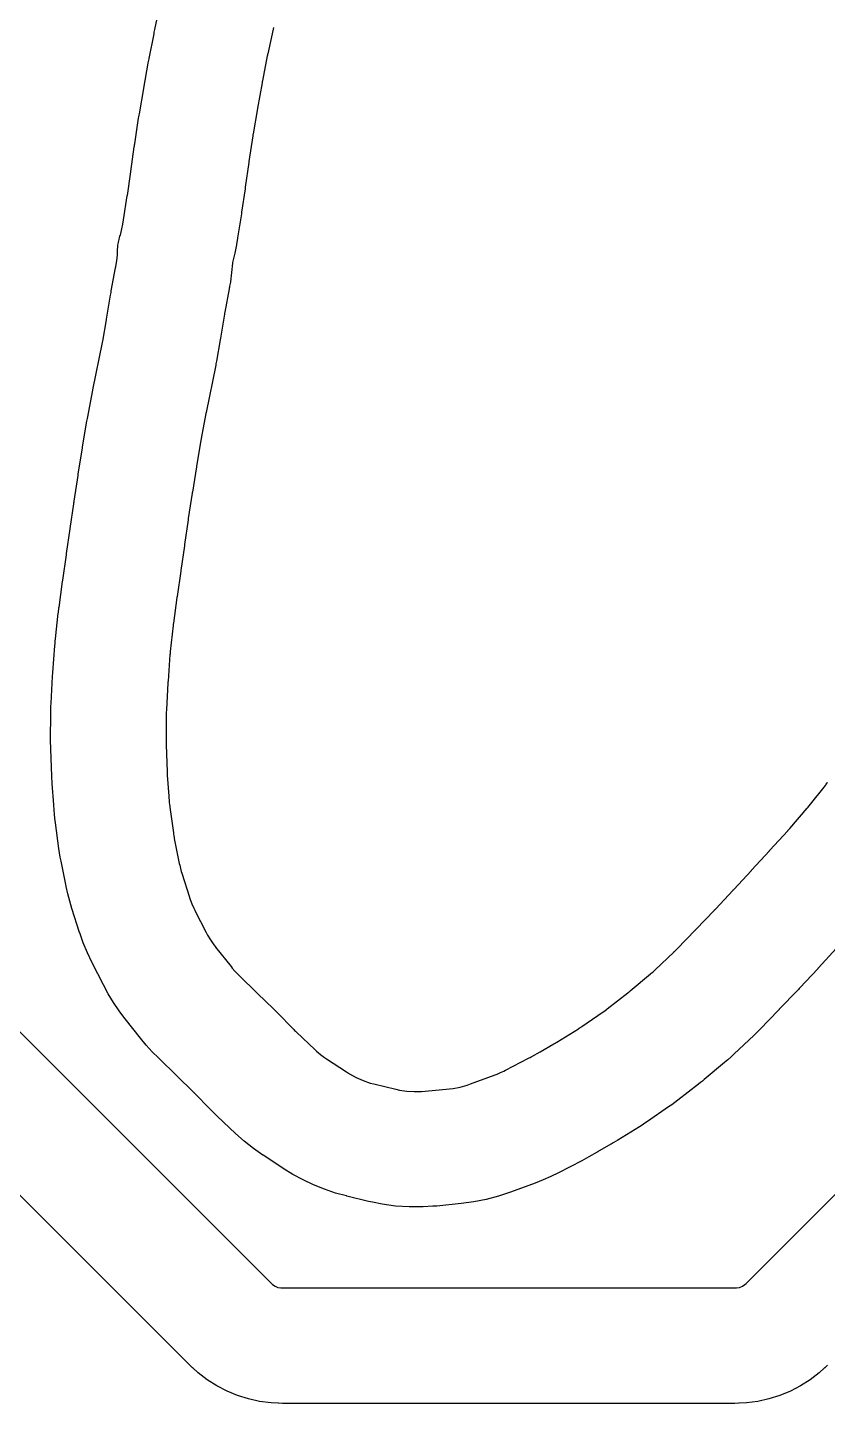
# Model space of a CAD drawing. Header units: inches. Extents: x 0.4 to 11.3, y -7.9 to -0.4.
# Drawn here: x 6.171 to 7.262, y -5.898 to -4.021 of the extents above; entities that cross this region are included whole.
import ezdxf

# ---------------------------------------------------------------- set-up
doc = ezdxf.new("R2010")
doc.units = ezdxf.units.IN
doc.header["$MEASUREMENT"] = 0
doc.layers.add('F.Cu', color=13, linetype='CONTINUOUS', true_color=0xc83434)

msp = doc.modelspace()

# ---------------------------------------------------------------- linework, layer by layer
at = {"layer": 'F.Cu', "linetype": 'CONTINUOUS'}
for p, q in [((6.3448, -4.0235), (6.3521, -3.9898)), ((6.3369, -4.0634), (6.3436, -4.0294)), ((6.3436, -4.0294), (6.344, -4.0275)), ((6.3436, -4.0294), (6.3436, -4.0294)), ((6.344, -4.0275), (6.3444, -4.0254)), ((6.3444, -4.0254), (6.3448, -4.0235)), ((6.3448, -4.0235), (6.3448, -4.0235)), ((6.506, -4.0233), (6.4987, -4.057)), ((6.5061, -4.0227), (6.506, -4.0232)), ((6.506, -4.0232), (6.506, -4.0232)), ((6.506, -4.0232), (6.506, -4.0233)), ((6.5064, -4.0218), (6.5061, -4.0227)), ((6.5066, -4.0208), (6.5064, -4.0218)), ((6.3298, -4.1039), (6.3358, -4.0694)), ((6.3358, -4.0693), (6.3361, -4.0673)), ((6.3358, -4.0694), (6.3358, -4.0693)), ((6.3358, -4.0693), (6.3358, -4.0693)), ((6.3361, -4.0673), (6.3365, -4.0654)), ((6.3365, -4.0654), (6.3369, -4.0635)), ((6.3369, -4.0635), (6.3369, -4.0634)), ((6.3369, -4.0634), (6.3369, -4.0634)), ((6.3369, -4.0634), (6.3369, -4.0634)), ((6.3369, -4.0635), (6.3369, -4.0635)), ((6.4981, -4.0598), (6.4914, -4.0939)), ((6.4982, -4.0593), (6.4981, -4.0598)), ((6.4981, -4.0598), (6.4981, -4.0598)), ((6.4981, -4.0598), (6.4981, -4.0598)), ((6.4984, -4.0584), (6.4982, -4.0593)), ((6.4986, -4.0575), (6.4984, -4.0584)), ((6.4987, -4.0571), (6.4986, -4.0575)), ((6.4987, -4.057), (6.4987, -4.057)), ((6.4987, -4.057), (6.4987, -4.0571)), ((6.3237, -4.1385), (6.3297, -4.1041)), ((6.3297, -4.1041), (6.3298, -4.1039)), ((6.3297, -4.1041), (6.3297, -4.1041)), ((6.4909, -4.0964), (6.4849, -4.131)), ((6.491, -4.0961), (6.4909, -4.0964)), ((6.4909, -4.0964), (6.4909, -4.0964)), ((6.4911, -4.0952), (6.491, -4.0961)), ((6.4913, -4.0944), (6.4911, -4.0952)), ((6.4914, -4.094), (6.4913, -4.0944)), ((6.4914, -4.0939), (6.4914, -4.094)), ((6.4914, -4.094), (6.4914, -4.094)), ((6.3173, -4.1798), (6.3226, -4.1448)), ((6.3226, -4.1448), (6.323, -4.1427)), ((6.3226, -4.1448), (6.3226, -4.1448)), ((6.3226, -4.1448), (6.3226, -4.1448)), ((6.323, -4.1427), (6.3233, -4.1406)), ((6.3233, -4.1406), (6.3237, -4.1385)), ((6.3237, -4.1385), (6.3237, -4.1385)), ((6.3237, -4.1385), (6.3237, -4.1385)), ((6.4848, -4.1314), (6.4788, -4.1658)), ((6.4849, -4.1311), (6.4848, -4.1314)), ((6.4848, -4.1314), (6.4848, -4.1314)), ((6.4848, -4.1314), (6.4848, -4.1314)), ((6.4849, -4.131), (6.4849, -4.131)), ((6.4849, -4.131), (6.4849, -4.1311)), ((6.4787, -4.1663), (6.4785, -4.1672)), ((6.4788, -4.1658), (6.4787, -4.1663)), ((6.4788, -4.1658), (6.4788, -4.1658)), ((6.3121, -4.2173), (6.3167, -4.1836)), ((6.3167, -4.1836), (6.3169, -4.1823)), ((6.3167, -4.1836), (6.3167, -4.1836)), ((6.3169, -4.1823), (6.3171, -4.1811)), ((6.3171, -4.1811), (6.3173, -4.1798)), ((6.3173, -4.1798), (6.3173, -4.1798)), ((6.4783, -4.1685), (6.473, -4.2036)), ((6.4784, -4.1681), (6.4783, -4.1685)), ((6.4783, -4.1685), (6.4783, -4.1685)), ((6.4785, -4.1672), (6.4784, -4.1681)), ((6.4729, -4.2038), (6.4728, -4.2044)), ((6.473, -4.2036), (6.4729, -4.2038)), ((6.473, -4.2036), (6.473, -4.2036)), ((6.3073, -4.25), (6.312, -4.218)), ((6.312, -4.2176), (6.3121, -4.2174)), ((6.312, -4.2179), (6.312, -4.2176)), ((6.312, -4.218), (6.312, -4.2179)), ((6.312, -4.218), (6.312, -4.218)), ((6.3121, -4.2174), (6.3121, -4.2173)), ((6.3121, -4.2173), (6.3121, -4.2173)), ((6.4727, -4.2052), (6.4681, -4.2389)), ((6.4728, -4.2049), (6.4727, -4.2052)), ((6.4727, -4.2052), (6.4727, -4.2052)), ((6.4728, -4.2044), (6.4728, -4.2049)), ((6.4678, -4.2409), (6.4631, -4.2729)), ((6.4679, -4.2402), (6.4678, -4.2409)), ((6.4678, -4.2409), (6.4678, -4.2409)), ((6.468, -4.2396), (6.4679, -4.2402)), ((6.4681, -4.2389), (6.468, -4.2396)), ((6.4681, -4.2389), (6.4681, -4.2389)), ((6.302, -4.2834), (6.3072, -4.2507)), ((6.3072, -4.2501), (6.3073, -4.25)), ((6.3072, -4.2504), (6.3072, -4.2501)), ((6.3072, -4.2506), (6.3072, -4.2504)), ((6.3072, -4.2507), (6.3072, -4.2506)), ((6.3072, -4.2507), (6.3072, -4.2507)), ((6.3073, -4.25), (6.3073, -4.25)), ((6.4627, -4.275), (6.4576, -4.3078)), ((6.4629, -4.2743), (6.4627, -4.275)), ((6.4627, -4.275), (6.4627, -4.275)), ((6.463, -4.2736), (6.4629, -4.2743)), ((6.4631, -4.2729), (6.463, -4.2736)), ((6.4631, -4.2729), (6.4631, -4.2729)), ((6.2995, -4.2978), (6.3004, -4.2935)), ((6.3004, -4.2935), (6.3008, -4.2914)), ((6.3008, -4.2913), (6.302, -4.2837)), ((6.3008, -4.2914), (6.3008, -4.2913)), ((6.3008, -4.2914), (6.3008, -4.2914)), ((6.302, -4.2835), (6.302, -4.2834)), ((6.302, -4.2836), (6.302, -4.2835)), ((6.302, -4.2835), (6.302, -4.2835)), ((6.302, -4.2837), (6.302, -4.2836)), ((6.302, -4.2837), (6.302, -4.2837)), ((6.302, -4.2837), (6.302, -4.2837)), ((6.302, -4.2837), (6.302, -4.2837)), ((6.2944, -4.3179), (6.2948, -4.3162)), ((6.2948, -4.3162), (6.295, -4.3144)), ((6.295, -4.3144), (6.2951, -4.314)), ((6.2951, -4.3136), (6.296, -4.3103)), ((6.2951, -4.314), (6.2951, -4.3136)), ((6.296, -4.3103), (6.2966, -4.3074)), ((6.2966, -4.3074), (6.2972, -4.3057)), ((6.2972, -4.3057), (6.2977, -4.304)), ((6.2977, -4.304), (6.2984, -4.3019)), ((6.2984, -4.3019), (6.2995, -4.2978)), ((6.4563, -4.3163), (6.4562, -4.3166)), ((6.4575, -4.3087), (6.4563, -4.3163)), ((6.4576, -4.3081), (6.4575, -4.3084)), ((6.4575, -4.3084), (6.4575, -4.3087)), ((6.4575, -4.3087), (6.4575, -4.3087)), ((6.4576, -4.3078), (6.4576, -4.3078)), ((6.4576, -4.3078), (6.4576, -4.3081)), ((6.2928, -4.3394), (6.2933, -4.3351)), ((6.2933, -4.3351), (6.2936, -4.3308)), ((6.2936, -4.3286), (6.2937, -4.3268)), ((6.2936, -4.3308), (6.2936, -4.3286)), ((6.2937, -4.3251), (6.2938, -4.3245)), ((6.2937, -4.3268), (6.2937, -4.3251)), ((6.2938, -4.3238), (6.2942, -4.3207)), ((6.2938, -4.3245), (6.2938, -4.3238)), ((6.2942, -4.3207), (6.2944, -4.3179)), ((6.4539, -4.3289), (6.4508, -4.3415)), ((6.4556, -4.3198), (6.4539, -4.3289)), ((6.4557, -4.3192), (6.4556, -4.3198)), ((6.4559, -4.3181), (6.4557, -4.3192)), ((6.4557, -4.3192), (6.4557, -4.3192)), ((6.4562, -4.3166), (6.4559, -4.3181)), ((6.2854, -4.3803), (6.2912, -4.3487)), ((6.2912, -4.3487), (6.2913, -4.3485)), ((6.2912, -4.3487), (6.2912, -4.3487)), ((6.2913, -4.3485), (6.2914, -4.3481)), ((6.2914, -4.3477), (6.2915, -4.3475)), ((6.2914, -4.3481), (6.2914, -4.3477)), ((6.2915, -4.3475), (6.2925, -4.3416)), ((6.2915, -4.3475), (6.2915, -4.3475)), ((6.2925, -4.3415), (6.2928, -4.3394)), ((6.2925, -4.3416), (6.2925, -4.3415)), ((6.2925, -4.3416), (6.2925, -4.3416)), ((6.4507, -4.3423), (6.4495, -4.3553)), ((6.4508, -4.3415), (6.4507, -4.3419)), ((6.4507, -4.3419), (6.4507, -4.3423)), ((6.4477, -4.3682), (6.4467, -4.3739)), ((6.4495, -4.3553), (6.4477, -4.3677)), ((6.4477, -4.3677), (6.4477, -4.3681)), ((6.4477, -4.3681), (6.4477, -4.3682)), ((6.4477, -4.3682), (6.4477, -4.3682)), ((6.4477, -4.3682), (6.4477, -4.3682)), ((6.2789, -4.419), (6.2843, -4.3861)), ((6.2843, -4.3861), (6.2847, -4.3842)), ((6.2843, -4.3861), (6.2843, -4.3861)), ((6.2847, -4.3842), (6.285, -4.3823)), ((6.285, -4.3823), (6.2853, -4.3804)), ((6.2853, -4.3804), (6.2853, -4.3804)), ((6.2853, -4.3804), (6.2854, -4.3804)), ((6.2854, -4.3804), (6.2854, -4.3803)), ((6.2854, -4.3803), (6.2854, -4.3803)), ((6.4461, -4.3775), (6.4402, -4.4092)), ((6.4463, -4.3763), (6.4461, -4.3775)), ((6.4461, -4.3775), (6.4461, -4.3775)), ((6.4465, -4.3751), (6.4463, -4.3763)), ((6.4467, -4.3739), (6.4465, -4.3751)), ((6.4467, -4.3739), (6.4467, -4.3739)), ((6.4401, -4.4097), (6.4399, -4.4105)), ((6.4402, -4.4093), (6.4401, -4.4097)), ((6.4402, -4.4092), (6.4402, -4.4093)), ((6.4402, -4.4093), (6.4402, -4.4093)), ((6.2737, -4.4486), (6.2787, -4.4198)), ((6.2787, -4.4198), (6.2788, -4.4196)), ((6.2787, -4.4198), (6.2787, -4.4198)), ((6.2788, -4.4194), (6.2789, -4.4191)), ((6.2788, -4.4196), (6.2788, -4.4194)), ((6.2789, -4.4191), (6.2789, -4.419)), ((6.2789, -4.419), (6.2789, -4.419)), ((6.4397, -4.4119), (6.4342, -4.4448)), ((6.4398, -4.4114), (6.4397, -4.4118)), ((6.4397, -4.4118), (6.4397, -4.4118)), ((6.4397, -4.4118), (6.4397, -4.4119)), ((6.4399, -4.4105), (6.4398, -4.4114)), ((6.4338, -4.4471), (6.4287, -4.476)), ((6.434, -4.4464), (6.4338, -4.4471)), ((6.4338, -4.4471), (6.4338, -4.4471)), ((6.4341, -4.4456), (6.434, -4.4464)), ((6.4342, -4.4448), (6.4341, -4.4456)), ((6.4342, -4.4448), (6.4342, -4.4448)), ((6.2604, -4.515), (6.2733, -4.4504)), ((6.2733, -4.4504), (6.2734, -4.4501)), ((6.2733, -4.4504), (6.2733, -4.4504)), ((6.2733, -4.4504), (6.2733, -4.4504)), ((6.2734, -4.4501), (6.2735, -4.4495)), ((6.2735, -4.4495), (6.2736, -4.4489)), ((6.2736, -4.4489), (6.2737, -4.4486)), ((6.2737, -4.4486), (6.2737, -4.4486)), ((6.2737, -4.4486), (6.2737, -4.4486)), ((6.4277, -4.4814), (6.4148, -4.546)), ((6.4281, -4.4796), (6.4277, -4.4814)), ((6.4277, -4.4814), (6.4277, -4.4814)), ((6.4284, -4.4778), (6.4281, -4.4796)), ((6.4287, -4.476), (6.4284, -4.4778)), ((6.4287, -4.476), (6.4287, -4.476)), ((6.2533, -4.5522), (6.2598, -4.5181)), ((6.2598, -4.5181), (6.2599, -4.5171)), ((6.2598, -4.5181), (6.2598, -4.5181)), ((6.2599, -4.5171), (6.2602, -4.516)), ((6.2602, -4.516), (6.2604, -4.515)), ((6.2604, -4.515), (6.2604, -4.515)), ((6.2463, -4.5929), (6.2522, -4.5581)), ((6.2522, -4.5581), (6.2525, -4.5562)), ((6.2522, -4.5581), (6.2522, -4.5581)), ((6.2525, -4.5562), (6.2529, -4.5542)), ((6.2529, -4.5542), (6.2533, -4.5522)), ((6.2533, -4.5522), (6.2533, -4.5522)), ((6.4145, -4.5475), (6.408, -4.5817)), ((6.4146, -4.5467), (6.4145, -4.5472)), ((6.4145, -4.5472), (6.4145, -4.5474)), ((6.4145, -4.5474), (6.4145, -4.5475)), ((6.4145, -4.5475), (6.4145, -4.5475)), ((6.4147, -4.5463), (6.4146, -4.5467)), ((6.4148, -4.546), (6.4147, -4.5461)), ((6.4147, -4.5461), (6.4147, -4.5463)), ((6.4148, -4.546), (6.4148, -4.546)), ((6.2404, -4.6297), (6.246, -4.5949)), ((6.246, -4.5949), (6.2461, -4.5943)), ((6.246, -4.5949), (6.246, -4.5949)), ((6.2461, -4.5943), (6.2462, -4.5936)), ((6.2462, -4.5936), (6.2463, -4.5929)), ((6.2463, -4.5929), (6.2463, -4.5929)), ((6.4075, -4.5843), (6.4016, -4.6191)), ((6.4076, -4.5839), (6.4075, -4.5843)), ((6.4075, -4.5843), (6.4075, -4.5843)), ((6.4077, -4.583), (6.4076, -4.5839)), ((6.4079, -4.5822), (6.4077, -4.583)), ((6.408, -4.5818), (6.4079, -4.5822)), ((6.408, -4.5817), (6.408, -4.5817)), ((6.408, -4.5817), (6.408, -4.5818)), ((6.2347, -4.6669), (6.24, -4.6322)), ((6.24, -4.6322), (6.2401, -4.6314)), ((6.24, -4.6322), (6.24, -4.6322)), ((6.2401, -4.6314), (6.2403, -4.6305)), ((6.2403, -4.6305), (6.2404, -4.6297)), ((6.2404, -4.6297), (6.2404, -4.6297)), ((6.4015, -4.62), (6.3959, -4.6548)), ((6.4016, -4.6195), (6.4015, -4.6198)), ((6.4015, -4.6198), (6.4015, -4.62)), ((6.4015, -4.62), (6.4015, -4.62)), ((6.4015, -4.62), (6.4015, -4.62)), ((6.4016, -4.6191), (6.4016, -4.6191)), ((6.4016, -4.6191), (6.4016, -4.6191)), ((6.4016, -4.6191), (6.4016, -4.6192)), ((6.4016, -4.6192), (6.4016, -4.6195)), ((6.2294, -4.7044), (6.2341, -4.6708)), ((6.2341, -4.6707), (6.2343, -4.6695)), ((6.2341, -4.6708), (6.2341, -4.6707)), ((6.2341, -4.6707), (6.2341, -4.6707)), ((6.2341, -4.6707), (6.2341, -4.6707)), ((6.2341, -4.6708), (6.2341, -4.6708)), ((6.2343, -4.6695), (6.2345, -4.6681)), ((6.2345, -4.6681), (6.2347, -4.6669)), ((6.2347, -4.6669), (6.2347, -4.6669)), ((6.3957, -4.656), (6.3904, -4.6907)), ((6.3958, -4.6554), (6.3957, -4.6557)), ((6.3957, -4.6557), (6.3957, -4.6559)), ((6.3957, -4.6559), (6.3957, -4.6559)), ((6.3957, -4.6559), (6.3957, -4.656)), ((6.3959, -4.6548), (6.3958, -4.655)), ((6.3958, -4.655), (6.3958, -4.6554)), ((6.3959, -4.6548), (6.3959, -4.6548)), ((6.3902, -4.6916), (6.3901, -4.6922)), ((6.3903, -4.691), (6.3902, -4.6916)), ((6.3904, -4.6908), (6.3903, -4.691)), ((6.3904, -4.6907), (6.3904, -4.6907)), ((6.3904, -4.6907), (6.3904, -4.6908)), ((6.2244, -4.7385), (6.2293, -4.7049)), ((6.2293, -4.7048), (6.2294, -4.7047)), ((6.2293, -4.7049), (6.2293, -4.7048)), ((6.2293, -4.7049), (6.2293, -4.7049)), ((6.2294, -4.7045), (6.2294, -4.7044)), ((6.2294, -4.7044), (6.2294, -4.7044)), ((6.2294, -4.7047), (6.2294, -4.7045)), ((6.3901, -4.6925), (6.3854, -4.7262)), ((6.3901, -4.6922), (6.3901, -4.6924)), ((6.3901, -4.6924), (6.3901, -4.6925)), ((6.3901, -4.6925), (6.3901, -4.6925)), ((6.3851, -4.7279), (6.3802, -4.7615)), ((6.3852, -4.7274), (6.3851, -4.7279)), ((6.3851, -4.7279), (6.3851, -4.7279)), ((6.3853, -4.7268), (6.3852, -4.7274)), ((6.3854, -4.7262), (6.3853, -4.7268)), ((6.3854, -4.7262), (6.3854, -4.7262)), ((6.3854, -4.7262), (6.3854, -4.7262)), ((6.2192, -4.7746), (6.2242, -4.7401)), ((6.2242, -4.7396), (6.2243, -4.7391)), ((6.2242, -4.7401), (6.2242, -4.7396)), ((6.2242, -4.7401), (6.2242, -4.7401)), ((6.2243, -4.7391), (6.2244, -4.7385)), ((6.2244, -4.7385), (6.2244, -4.7385)), ((6.38, -4.7625), (6.375, -4.7971)), ((6.3801, -4.7623), (6.38, -4.7624)), ((6.38, -4.7624), (6.38, -4.7624)), ((6.38, -4.7624), (6.38, -4.7625)), ((6.3802, -4.7616), (6.3801, -4.7618)), ((6.3801, -4.7618), (6.3801, -4.762)), ((6.3801, -4.762), (6.3801, -4.7623)), ((6.3802, -4.7615), (6.3802, -4.7616)), ((6.3802, -4.7616), (6.3802, -4.7616)), ((6.2141, -4.812), (6.2189, -4.7768)), ((6.2189, -4.7768), (6.219, -4.7761)), ((6.2189, -4.7768), (6.2189, -4.7768)), ((6.2189, -4.7768), (6.2189, -4.7768)), ((6.219, -4.7761), (6.2191, -4.7753)), ((6.2191, -4.7753), (6.2192, -4.7746)), ((6.2192, -4.7746), (6.2192, -4.7746)), ((5.5723, -4.8026), (6.5037, -5.734)), ((6.3749, -4.7982), (6.3701, -4.8334)), ((6.375, -4.7977), (6.3749, -4.798)), ((6.3749, -4.798), (6.3749, -4.7982)), ((6.3749, -4.7982), (6.3749, -4.7982)), ((6.375, -4.7971), (6.375, -4.7972)), ((6.375, -4.7972), (6.375, -4.7972)), ((6.375, -4.7972), (6.375, -4.7974)), ((6.375, -4.7974), (6.375, -4.7977)), ((6.2093, -4.8549), (6.2131, -4.8196)), ((6.2131, -4.8196), (6.2132, -4.819)), ((6.2131, -4.8196), (6.2131, -4.8196)), ((6.2132, -4.819), (6.2134, -4.8171)), ((6.2132, -4.819), (6.2132, -4.819)), ((6.2132, -4.819), (6.2132, -4.819)), ((6.2132, -4.819), (6.2132, -4.819)), ((6.2134, -4.8171), (6.2137, -4.8146)), ((6.2137, -4.8146), (6.214, -4.8121)), ((6.214, -4.8121), (6.2141, -4.812)), ((6.3697, -4.8367), (6.3658, -4.872)), ((6.3699, -4.835), (6.3697, -4.8361)), ((6.3697, -4.8361), (6.3697, -4.8367)), ((6.3697, -4.8367), (6.3697, -4.8367)), ((6.3697, -4.8367), (6.3697, -4.8367)), ((6.37, -4.8339), (6.3699, -4.835)), ((6.3701, -4.8334), (6.37, -4.8339)), ((6.3701, -4.8334), (6.3701, -4.8334)), ((6.3701, -4.8334), (6.3701, -4.8334)), ((6.2086, -4.8613), (6.2089, -4.8581)), ((6.2089, -4.8581), (6.2093, -4.8549)), ((6.2093, -4.8549), (6.2093, -4.8549)), ((6.2057, -4.9006), (6.2084, -4.8645)), ((6.2084, -4.8645), (6.2086, -4.8613)), ((6.2084, -4.8645), (6.2084, -4.8645)), ((6.3654, -4.8763), (6.3627, -4.9123)), ((6.3655, -4.8756), (6.3654, -4.8763)), ((6.3654, -4.8763), (6.3654, -4.8763)), ((6.3656, -4.8742), (6.3655, -4.8756)), ((6.3657, -4.8728), (6.3656, -4.8742)), ((6.3658, -4.8721), (6.3657, -4.8728)), ((6.3658, -4.872), (6.3658, -4.8721)), ((6.3658, -4.8721), (6.3658, -4.8721)), ((6.3924, -5.8454), (5.461, -4.9139)), ((6.2033, -4.9427), (6.2053, -4.9061)), ((6.2053, -4.9061), (6.2054, -4.9043)), ((6.2053, -4.9061), (6.2053, -4.9061)), ((6.2054, -4.9043), (6.2055, -4.9024)), ((6.2055, -4.9024), (6.2057, -4.9006)), ((6.2057, -4.9006), (6.2057, -4.9006)), ((6.3626, -4.9148), (6.3605, -4.9514)), ((6.3627, -4.9128), (6.3626, -4.9136)), ((6.3626, -4.9136), (6.3626, -4.9144)), ((6.3626, -4.9144), (6.3626, -4.9148)), ((6.3626, -4.9148), (6.3626, -4.9148)), ((6.3626, -4.9148), (6.3626, -4.9148)), ((6.3627, -4.9123), (6.3627, -4.9124)), ((6.3627, -4.9124), (6.3627, -4.9124)), ((6.3627, -4.9124), (6.3627, -4.9128)), ((6.2029, -4.9516), (6.2031, -4.9471)), ((6.2029, -4.9561), (6.2029, -4.9516)), ((6.2031, -4.9471), (6.2033, -4.9427)), ((6.2033, -4.9427), (6.2033, -4.9427)), ((6.3604, -4.9543), (6.3603, -4.9562)), ((6.3605, -4.9524), (6.3604, -4.9543)), ((6.3605, -4.9514), (6.3605, -4.9514)), ((6.3605, -4.9514), (6.3605, -4.9524)), ((6.2026, -4.9932), (6.2029, -4.9561)), ((6.2029, -4.9561), (6.2029, -4.9561)), ((6.3603, -4.9572), (6.3601, -4.9943)), ((6.3603, -4.9562), (6.3603, -4.9572)), ((6.3603, -4.9572), (6.3603, -4.9572)), ((6.2026, -4.9972), (6.2026, -4.9932)), ((6.2026, -4.9932), (6.2026, -4.9932)), ((6.2027, -5.0012), (6.2026, -4.9972)), ((6.2028, -5.0051), (6.2027, -5.0012)), ((6.2041, -5.0421), (6.2028, -5.0051)), ((6.2028, -5.0051), (6.2028, -5.0051)), ((6.3601, -4.9943), (6.3601, -4.9943)), ((6.3601, -4.9943), (6.3601, -4.9951)), ((6.3601, -4.9951), (6.3601, -4.9968)), ((6.3601, -4.9968), (6.3601, -4.9985)), ((6.3601, -4.9985), (6.3602, -4.9994)), ((6.3602, -4.9994), (6.3602, -4.9994)), ((6.3602, -4.9994), (6.3615, -5.0363)), ((6.2043, -5.0455), (6.2041, -5.0421)), ((6.2041, -5.0421), (6.2041, -5.0421)), ((6.2045, -5.0488), (6.2043, -5.0455)), ((6.3615, -5.0363), (6.3615, -5.0363)), ((6.3615, -5.0363), (6.3615, -5.0371)), ((6.3615, -5.0371), (6.3616, -5.0385)), ((6.3616, -5.0385), (6.3617, -5.04)), ((6.3617, -5.04), (6.3617, -5.0407)), ((6.3617, -5.0407), (6.3617, -5.0407)), ((6.3617, -5.0407), (6.3617, -5.0407)), ((6.3617, -5.0407), (6.3638, -5.0696)), ((6.2047, -5.0521), (6.2045, -5.0488)), ((6.2047, -5.0522), (6.2047, -5.0521)), ((6.2068, -5.081), (6.2047, -5.0522)), ((7.2371, -5.0825), (7.2593, -5.0546)), ((7.2593, -5.0546), (7.2598, -5.0539)), ((7.2593, -5.0546), (7.2593, -5.0546)), ((7.2593, -5.0546), (7.2593, -5.0546)), ((7.2598, -5.0539), (7.2608, -5.0526)), ((7.2608, -5.0526), (7.2618, -5.0513)), ((7.2618, -5.0513), (7.2623, -5.0506)), ((6.2073, -5.0883), (6.2068, -5.081)), ((6.3638, -5.0696), (6.3638, -5.0696)), ((6.3638, -5.0696), (6.3638, -5.0696)), ((6.3638, -5.0696), (6.3644, -5.0769)), ((6.3644, -5.0769), (6.3644, -5.0769)), ((6.3644, -5.0769), (6.3645, -5.0782)), ((6.3645, -5.0782), (6.3647, -5.0806)), ((6.3647, -5.0806), (6.365, -5.0831)), ((6.365, -5.0831), (6.3652, -5.0843)), ((6.3652, -5.0843), (6.3652, -5.0843)), ((6.3652, -5.0843), (6.3652, -5.0843)), ((6.3652, -5.0843), (6.37, -5.1196)), ((7.2109, -5.1133), (7.2344, -5.0858)), ((7.2344, -5.0858), (7.2349, -5.0853)), ((7.2344, -5.0858), (7.2344, -5.0858)), ((7.2349, -5.0853), (7.2358, -5.0842)), ((7.2358, -5.0842), (7.2366, -5.0831)), ((7.2366, -5.0831), (7.2371, -5.0825)), ((7.2371, -5.0825), (7.2371, -5.0825)), ((6.2078, -5.0941), (6.2073, -5.0883)), ((6.2073, -5.0883), (6.2073, -5.0883)), ((6.2084, -5.0999), (6.2078, -5.0941)), ((6.2091, -5.1056), (6.2084, -5.0999)), ((6.2139, -5.1408), (6.2091, -5.1056)), ((6.2091, -5.1056), (6.2091, -5.1056)), ((6.37, -5.1196), (6.37, -5.1196)), ((6.37, -5.1196), (6.3701, -5.1208)), ((6.3701, -5.1208), (6.3705, -5.1233)), ((6.3705, -5.1233), (6.371, -5.1257)), ((7.1836, -5.1432), (7.2081, -5.1165)), ((7.2081, -5.1164), (7.2086, -5.1159)), ((7.2081, -5.1165), (7.2081, -5.1164)), ((7.2081, -5.1165), (7.2081, -5.1165)), ((7.2086, -5.1159), (7.2095, -5.1149)), ((7.2095, -5.1149), (7.2104, -5.1139)), ((7.2104, -5.1139), (7.2108, -5.1134)), ((7.2108, -5.1134), (7.2108, -5.1133)), ((7.2108, -5.1133), (7.2109, -5.1133)), ((6.2148, -5.1466), (6.2139, -5.1408)), ((6.2139, -5.1408), (6.2139, -5.1408)), ((6.371, -5.1257), (6.3712, -5.127)), ((6.3712, -5.127), (6.3712, -5.127)), ((6.3712, -5.127), (6.3712, -5.127)), ((6.3712, -5.127), (6.3781, -5.1612)), ((6.2157, -5.1524), (6.2148, -5.1466)), ((6.2168, -5.158), (6.2157, -5.1524)), ((6.2168, -5.1581), (6.2168, -5.158)), ((6.2168, -5.158), (6.2168, -5.158)), ((6.2237, -5.1922), (6.2168, -5.1581)), ((6.2168, -5.1581), (6.2168, -5.1581)), ((6.2168, -5.1581), (6.2168, -5.1581)), ((7.1586, -5.1702), (7.1828, -5.1441)), ((7.1828, -5.1441), (7.1829, -5.1441)), ((7.1829, -5.1441), (7.183, -5.1439)), ((7.1829, -5.1441), (7.1829, -5.1441)), ((7.183, -5.1439), (7.1832, -5.1437)), ((7.1832, -5.1437), (7.1835, -5.1434)), ((7.1835, -5.1434), (7.1836, -5.1433)), ((7.1836, -5.1433), (7.1836, -5.1432)), ((7.1836, -5.1433), (7.1836, -5.1433)), ((6.3781, -5.1612), (6.3781, -5.1612)), ((6.3781, -5.1612), (6.3781, -5.1613)), ((6.3781, -5.1613), (6.3786, -5.1635)), ((6.3786, -5.1635), (6.3796, -5.1679)), ((6.3796, -5.1679), (6.3808, -5.1722)), ((6.3808, -5.1722), (6.3815, -5.1744)), ((6.3815, -5.1744), (6.3815, -5.1744)), ((6.3815, -5.1744), (6.3815, -5.1744)), ((6.3815, -5.1744), (6.3921, -5.2073)), ((7.1342, -5.1967), (7.1583, -5.1706)), ((7.1583, -5.1706), (7.1584, -5.1704)), ((7.1584, -5.1704), (7.1586, -5.1702)), ((6.2237, -5.1924), (6.2237, -5.1922)), ((6.226, -5.2025), (6.2237, -5.1924)), ((7.1092, -5.2235), (7.1336, -5.1974)), ((7.1336, -5.1974), (7.1337, -5.1972)), ((7.1336, -5.1974), (7.1336, -5.1974)), ((7.1336, -5.1974), (7.1336, -5.1974)), ((7.1337, -5.1972), (7.1339, -5.197)), ((7.1339, -5.197), (7.1341, -5.1968)), ((7.1341, -5.1968), (7.1342, -5.1967)), ((7.1342, -5.1967), (7.1342, -5.1967)), ((6.2286, -5.2127), (6.226, -5.2025)), ((6.2316, -5.2226), (6.2286, -5.2127)), ((6.3921, -5.2073), (6.3921, -5.2073)), ((6.3921, -5.2073), (6.3921, -5.2074)), ((6.3921, -5.2074), (6.3931, -5.2104)), ((6.3931, -5.2104), (6.3954, -5.2163)), ((6.3954, -5.2163), (6.398, -5.2221)), ((6.2316, -5.2227), (6.2316, -5.2226)), ((6.2422, -5.2555), (6.2316, -5.2227)), ((6.398, -5.2221), (6.3994, -5.225)), ((6.3994, -5.225), (6.3994, -5.225)), ((6.3994, -5.225), (6.3995, -5.2251)), ((6.3995, -5.2251), (6.4148, -5.2553)), ((7.0827, -5.2511), (7.1079, -5.2249)), ((7.1079, -5.2248), (7.1081, -5.2246)), ((7.1079, -5.2249), (7.1079, -5.2248)), ((7.1081, -5.2246), (7.1085, -5.2242)), ((7.1085, -5.2242), (7.1089, -5.2238)), ((7.1089, -5.2238), (7.1091, -5.2236)), ((7.1091, -5.2236), (7.1092, -5.2235)), ((7.1091, -5.2236), (7.1091, -5.2236)), ((7.0566, -5.278), (7.0822, -5.2516)), ((7.0822, -5.2516), (7.0823, -5.2515)), ((7.0822, -5.2516), (7.0822, -5.2516)), ((7.0823, -5.2515), (7.0824, -5.2514)), ((7.0824, -5.2514), (7.0826, -5.2512)), ((7.0826, -5.2512), (7.0827, -5.2511)), ((7.0827, -5.2511), (7.0827, -5.2511)), ((7.0827, -5.2511), (7.0827, -5.2511)), ((6.2422, -5.2556), (6.2422, -5.2555)), ((6.2422, -5.2555), (6.2422, -5.2555)), ((6.2422, -5.2555), (6.2422, -5.2555)), ((6.2423, -5.2557), (6.2422, -5.2556)), ((6.2471, -5.2695), (6.2423, -5.2557)), ((6.2528, -5.2832), (6.2471, -5.2695)), ((6.4148, -5.2553), (6.4148, -5.2553)), ((6.4148, -5.2553), (6.4166, -5.2588)), ((6.4166, -5.2588), (6.4206, -5.2655)), ((6.4206, -5.2655), (6.4251, -5.272)), ((6.4251, -5.272), (6.4276, -5.2751)), ((6.2589, -5.296), (6.2528, -5.2832)), ((6.4276, -5.2751), (6.4276, -5.2751)), ((6.4276, -5.2751), (6.4276, -5.2752)), ((6.4276, -5.2752), (6.4487, -5.3018)), ((7.0265, -5.3067), (7.0531, -5.2815)), ((7.0531, -5.2814), (7.0537, -5.2809)), ((7.0531, -5.2815), (7.0531, -5.2814)), ((7.0531, -5.2815), (7.0531, -5.2815)), ((7.0537, -5.2809), (7.0549, -5.2797)), ((7.0549, -5.2797), (7.056, -5.2786)), ((7.056, -5.2786), (7.0566, -5.278)), ((7.0566, -5.278), (7.0566, -5.278)), ((7.2741, -5.2773), (7.25, -5.3034)), ((6.2591, -5.2965), (6.2589, -5.296)), ((6.2745, -5.3267), (6.2591, -5.2965)), ((6.4487, -5.3018), (6.4487, -5.3019)), ((6.4487, -5.3019), (6.4487, -5.3019)), ((6.4487, -5.3019), (6.4503, -5.3039)), ((6.4503, -5.3039), (6.4537, -5.3079)), ((6.4537, -5.3079), (6.4573, -5.3116)), ((7.0207, -5.3119), (7.0217, -5.311)), ((7.0217, -5.311), (7.0237, -5.3093)), ((7.0237, -5.3093), (7.0256, -5.3076)), ((7.0256, -5.3076), (7.0265, -5.3067)), ((7.0265, -5.3067), (7.0265, -5.3067)), ((7.0265, -5.3067), (7.0265, -5.3067)), ((7.2487, -5.3049), (7.2243, -5.331)), ((7.2491, -5.3044), (7.2487, -5.3049)), ((7.2487, -5.3049), (7.2487, -5.3049)), ((7.2495, -5.3039), (7.2491, -5.3044)), ((7.25, -5.3034), (7.2495, -5.3039)), ((7.25, -5.3034), (7.25, -5.3034)), ((6.281, -5.3388), (6.2745, -5.3267)), ((6.2745, -5.3267), (6.2745, -5.3267)), ((6.4573, -5.3116), (6.4592, -5.3134)), ((6.4592, -5.3134), (6.4592, -5.3134)), ((6.4592, -5.3134), (6.4849, -5.3383)), ((6.9931, -5.3349), (7.0207, -5.3119)), ((7.0207, -5.3119), (7.0207, -5.3119)), ((7.0207, -5.3119), (7.0207, -5.3119)), ((6.2882, -5.3506), (6.281, -5.3388)), ((6.4849, -5.3383), (6.5066, -5.3593)), ((6.9615, -5.3596), (6.9897, -5.3377)), ((6.9897, -5.3377), (6.9903, -5.3372)), ((6.9897, -5.3377), (6.9897, -5.3377)), ((6.9903, -5.3372), (6.9914, -5.3363)), ((6.9914, -5.3363), (6.9925, -5.3354)), ((6.9925, -5.3354), (6.993, -5.335)), ((6.993, -5.335), (6.9931, -5.335)), ((6.9931, -5.335), (6.9931, -5.3349)), ((7.2215, -5.3339), (7.1963, -5.3601)), ((7.2224, -5.3329), (7.2215, -5.3339)), ((7.2215, -5.3339), (7.2215, -5.3339)), ((7.2234, -5.3319), (7.2224, -5.3329)), ((7.2243, -5.331), (7.2234, -5.3319)), ((7.2243, -5.331), (7.2243, -5.331)), ((6.2959, -5.362), (6.2882, -5.3506)), ((6.3039, -5.3727), (6.2959, -5.362)), ((6.5066, -5.3593), (6.5066, -5.3593)), ((6.5066, -5.3593), (6.5084, -5.3611)), ((6.5084, -5.3611), (6.5102, -5.3629)), ((6.5102, -5.3629), (6.5121, -5.3648)), ((6.5121, -5.3648), (6.5121, -5.3648)), ((6.5121, -5.3648), (6.5334, -5.3868)), ((6.9271, -5.3835), (6.956, -5.3636)), ((6.956, -5.3636), (6.957, -5.3629)), ((6.956, -5.3636), (6.956, -5.3636)), ((6.957, -5.3629), (6.9588, -5.3616)), ((6.9588, -5.3616), (6.9606, -5.3603)), ((6.9606, -5.3603), (6.9615, -5.3596)), ((6.9615, -5.3596), (6.9615, -5.3596)), ((6.9615, -5.3596), (6.9615, -5.3596)), ((7.1952, -5.3613), (7.1696, -5.3877)), ((7.1956, -5.3609), (7.1952, -5.3613)), ((7.1952, -5.3613), (7.1952, -5.3613)), ((7.1952, -5.3613), (7.1952, -5.3613)), ((7.196, -5.3605), (7.1956, -5.3609)), ((7.1963, -5.3601), (7.196, -5.3605)), ((7.1963, -5.3601), (7.1963, -5.3601)), ((6.3041, -5.3729), (6.3039, -5.3727)), ((6.3252, -5.3995), (6.3041, -5.3729)), ((6.9225, -5.3865), (6.9233, -5.386)), ((6.9233, -5.386), (6.9248, -5.385)), ((6.9248, -5.385), (6.9264, -5.384)), ((6.9264, -5.384), (6.9271, -5.3835)), ((6.9271, -5.3835), (6.9271, -5.3835)), ((6.3252, -5.3996), (6.3252, -5.3995)), ((6.3252, -5.3995), (6.3252, -5.3995)), ((6.3252, -5.3995), (6.3252, -5.3995)), ((6.3252, -5.3995), (6.3252, -5.3995)), ((6.3329, -5.4089), (6.3252, -5.3996)), ((6.5334, -5.3868), (6.5334, -5.3868)), ((6.5334, -5.3868), (6.5334, -5.3868)), ((6.5334, -5.3868), (6.5341, -5.3875)), ((6.5341, -5.3875), (6.5353, -5.3888)), ((6.5353, -5.3888), (6.5366, -5.39)), ((6.5366, -5.39), (6.5373, -5.3907)), ((6.5373, -5.3907), (6.5373, -5.3907)), ((6.5373, -5.3907), (6.5373, -5.3907)), ((6.5373, -5.3907), (6.5465, -5.3993)), ((6.5465, -5.3993), (6.5465, -5.3993)), ((6.5465, -5.3993), (6.5629, -5.4149)), ((6.8922, -5.4053), (6.8929, -5.4049)), ((6.8929, -5.4049), (6.9225, -5.3865)), ((6.8929, -5.4049), (6.8929, -5.4049)), ((6.8929, -5.4049), (6.8929, -5.4049)), ((6.9225, -5.3865), (6.9225, -5.3865)), ((7.1615, -5.3957), (7.135, -5.4209)), ((7.1642, -5.3931), (7.1615, -5.3957)), ((7.1615, -5.3957), (7.1615, -5.3957)), ((7.1669, -5.3904), (7.1642, -5.3931)), ((7.1696, -5.3877), (7.1669, -5.3904)), ((7.1696, -5.3877), (7.1696, -5.3877)), ((6.3411, -5.4179), (6.3329, -5.4089)), ((6.3496, -5.4265), (6.3411, -5.4179)), ((6.5629, -5.4149), (6.5629, -5.4149)), ((6.5629, -5.4149), (6.5654, -5.4172)), ((6.5654, -5.4172), (6.5706, -5.4216)), ((6.5706, -5.4216), (6.5761, -5.4257)), ((6.8587, -5.4245), (6.8701, -5.418)), ((6.8701, -5.418), (6.8703, -5.4179)), ((6.8701, -5.418), (6.8701, -5.418)), ((6.8701, -5.418), (6.8701, -5.418)), ((6.8703, -5.4179), (6.8889, -5.4073)), ((6.8703, -5.4179), (6.8703, -5.4179)), ((6.8703, -5.4179), (6.8703, -5.4179)), ((6.8889, -5.4073), (6.8896, -5.4069)), ((6.8889, -5.4073), (6.8889, -5.4073)), ((6.8889, -5.4073), (6.8889, -5.4073)), ((6.8896, -5.4069), (6.8909, -5.4061)), ((6.8909, -5.4061), (6.8922, -5.4053)), ((7.1349, -5.4209), (7.1306, -5.4249)), ((7.135, -5.4209), (7.1349, -5.4209)), ((6.3753, -5.4515), (6.3496, -5.4265)), ((6.3496, -5.4265), (6.3496, -5.4265)), ((6.5761, -5.4257), (6.5789, -5.4276)), ((6.5789, -5.4276), (6.5789, -5.4276)), ((6.5789, -5.4276), (6.579, -5.4276)), ((6.579, -5.4276), (6.6061, -5.4455)), ((6.8229, -5.4432), (6.8544, -5.4269)), ((6.8544, -5.4269), (6.8544, -5.4268)), ((6.8544, -5.4268), (6.8545, -5.4268)), ((6.8545, -5.4268), (6.8552, -5.4265)), ((6.8552, -5.4265), (6.8566, -5.4257)), ((6.8566, -5.4257), (6.858, -5.4249)), ((6.858, -5.4249), (6.8587, -5.4245)), ((6.8587, -5.4245), (6.8587, -5.4245)), ((7.1216, -5.4328), (7.0941, -5.4558)), ((7.1217, -5.4327), (7.1216, -5.4328)), ((7.1261, -5.4289), (7.1217, -5.4327)), ((7.1306, -5.4249), (7.1261, -5.4289)), ((6.3754, -5.4515), (6.3753, -5.4515)), ((6.3971, -5.4726), (6.3754, -5.4515)), ((6.3754, -5.4515), (6.3754, -5.4515)), ((6.6061, -5.4455), (6.6061, -5.4455)), ((6.6061, -5.4455), (6.6062, -5.4455)), ((6.6062, -5.4455), (6.6104, -5.4483)), ((6.6104, -5.4483), (6.6194, -5.4532)), ((6.6194, -5.4532), (6.6288, -5.4573)), ((6.6288, -5.4573), (6.6385, -5.4606)), ((6.6385, -5.4606), (6.6435, -5.4618)), ((6.7753, -5.4617), (6.8089, -5.4494)), ((6.8089, -5.4494), (6.809, -5.4493)), ((6.809, -5.4493), (6.8114, -5.4485)), ((6.809, -5.4493), (6.809, -5.4493)), ((6.8114, -5.4485), (6.816, -5.4465)), ((6.816, -5.4465), (6.8206, -5.4444)), ((6.8206, -5.4444), (6.8228, -5.4432)), ((6.8228, -5.4432), (6.8229, -5.4432)), ((6.8229, -5.4432), (6.8229, -5.4432)), ((7.089, -5.46), (7.0863, -5.462)), ((7.0915, -5.4579), (7.089, -5.46)), ((7.094, -5.4558), (7.0915, -5.4579)), ((7.0941, -5.4558), (7.094, -5.4558)), ((6.3974, -5.4729), (6.3971, -5.4726)), ((6.3971, -5.4726), (6.3971, -5.4726)), ((6.3981, -5.4735), (6.3974, -5.4729)), ((6.3987, -5.4741), (6.3981, -5.4735)), ((6.399, -5.4744), (6.3987, -5.4741)), ((6.4203, -5.4964), (6.399, -5.4744)), ((6.399, -5.4744), (6.399, -5.4744)), ((6.6435, -5.4618), (6.6435, -5.4618)), ((6.6435, -5.4618), (6.6436, -5.4618)), ((6.6436, -5.4618), (6.6734, -5.469)), ((6.6734, -5.469), (6.6735, -5.469)), ((6.6735, -5.469), (6.6735, -5.469)), ((6.6735, -5.469), (6.6783, -5.4702)), ((6.6783, -5.4702), (6.6883, -5.4717)), ((6.6883, -5.4717), (6.6983, -5.4724)), ((6.6983, -5.4724), (6.7083, -5.4723)), ((6.7083, -5.4723), (6.7133, -5.4718)), ((6.7133, -5.4718), (6.7465, -5.4684)), ((6.7133, -5.4718), (6.7133, -5.4718)), ((6.7465, -5.4684), (6.7514, -5.4679)), ((6.7465, -5.4684), (6.7465, -5.4684)), ((6.7514, -5.4679), (6.7612, -5.4661)), ((6.7612, -5.4661), (6.7707, -5.4634)), ((6.7707, -5.4634), (6.7753, -5.4617)), ((6.7753, -5.4617), (6.7753, -5.4617)), ((7.0863, -5.462), (7.0582, -5.4839)), ((7.0863, -5.462), (7.0863, -5.462)), ((6.4232, -5.4993), (6.4203, -5.4964)), ((6.4203, -5.4964), (6.4203, -5.4964)), ((7.0454, -5.4933), (7.0164, -5.5132)), ((7.0497, -5.4902), (7.0454, -5.4933)), ((7.0454, -5.4933), (7.0454, -5.4933)), ((7.054, -5.4871), (7.0497, -5.4902)), ((7.0582, -5.4839), (7.054, -5.4871)), ((7.0582, -5.4839), (7.0582, -5.4839)), ((6.4262, -5.5023), (6.4232, -5.4993)), ((6.4292, -5.5052), (6.4262, -5.5023)), ((6.4383, -5.5138), (6.4292, -5.5052)), ((6.4292, -5.5052), (6.4292, -5.5052)), ((6.4547, -5.5293), (6.4383, -5.5138)), ((6.4383, -5.5138), (6.4383, -5.5138)), ((6.4383, -5.5138), (6.4383, -5.5138)), ((7.0129, -5.5156), (7.0093, -5.518)), ((7.0164, -5.5132), (7.0129, -5.5156)), ((7.0164, -5.5132), (7.0164, -5.5132)), ((6.4548, -5.5293), (6.4547, -5.5293)), ((6.4667, -5.54), (6.4548, -5.5293)), ((6.4548, -5.5293), (6.4548, -5.5293)), ((7.0056, -5.5203), (6.9761, -5.5386)), ((7.0093, -5.518), (7.0056, -5.5203)), ((7.0056, -5.5203), (7.0056, -5.5203)), ((6.4792, -5.5499), (6.4667, -5.54)), ((6.4922, -5.559), (6.4792, -5.5499)), ((6.9481, -5.5548), (6.9367, -5.5613)), ((6.9482, -5.5548), (6.9481, -5.5548)), ((6.9481, -5.5548), (6.9481, -5.5548)), ((6.9483, -5.5547), (6.9482, -5.5548)), ((6.9668, -5.5442), (6.9483, -5.5547)), ((6.9483, -5.5547), (6.9483, -5.5547)), ((6.9669, -5.5441), (6.9668, -5.5441)), ((6.9668, -5.5441), (6.9668, -5.5442)), ((6.9668, -5.5442), (6.9668, -5.5442)), ((6.9699, -5.5424), (6.9669, -5.5441)), ((6.9669, -5.5441), (6.9669, -5.5441)), ((6.973, -5.5405), (6.9699, -5.5424)), ((6.976, -5.5387), (6.973, -5.5405)), ((6.9761, -5.5386), (6.976, -5.5387)), ((6.976, -5.5387), (6.976, -5.5387)), ((6.9761, -5.5386), (6.9761, -5.5386)), ((6.9761, -5.5386), (6.9761, -5.5386)), ((6.4923, -5.559), (6.4922, -5.559)), ((6.5194, -5.5769), (6.4923, -5.559)), ((6.4923, -5.559), (6.4923, -5.559)), ((6.4923, -5.559), (6.4923, -5.559)), ((6.4923, -5.559), (6.4923, -5.559)), ((6.9269, -5.5667), (6.8954, -5.583)), ((6.9302, -5.5649), (6.9269, -5.5666)), ((6.9269, -5.5666), (6.9269, -5.5666)), ((6.9269, -5.5666), (6.9269, -5.5667)), ((6.9269, -5.5667), (6.9269, -5.5667)), ((6.9269, -5.5667), (6.9269, -5.5667)), ((6.9334, -5.5632), (6.9302, -5.5649)), ((6.9367, -5.5613), (6.9334, -5.5632)), ((6.9367, -5.5613), (6.9367, -5.5613)), ((7.151, -5.734), (7.3256, -5.5593)), ((6.5197, -5.5771), (6.5194, -5.5769)), ((6.5329, -5.5853), (6.5197, -5.5771)), ((6.5469, -5.5929), (6.5329, -5.5853)), ((6.885, -5.5882), (6.8742, -5.5929)), ((6.8953, -5.5831), (6.885, -5.5882)), ((6.8954, -5.583), (6.8953, -5.5831)), ((6.5613, -5.5997), (6.5469, -5.5929)), ((6.5761, -5.6056), (6.5613, -5.5997)), ((6.5912, -5.6107), (6.5761, -5.6056)), ((6.6061, -5.6147), (6.5912, -5.6107)), ((6.8297, -5.6095), (6.8133, -5.615)), ((6.8633, -5.5972), (6.8297, -5.6095)), ((6.8297, -5.6095), (6.8297, -5.6095)), ((6.8297, -5.6095), (6.8297, -5.6095)), ((6.8634, -5.5971), (6.8633, -5.5972)), ((6.8742, -5.5929), (6.8634, -5.5971)), ((6.6065, -5.6148), (6.6061, -5.6147)), ((6.6363, -5.6221), (6.6065, -5.6148)), ((6.6414, -5.6231), (6.6363, -5.6221)), ((6.6546, -5.6258), (6.6414, -5.6231)), ((6.6414, -5.6231), (6.6414, -5.6231)), ((6.6731, -5.6284), (6.6546, -5.6258)), ((6.6918, -5.6297), (6.6731, -5.6284)), ((6.7105, -5.6297), (6.6918, -5.6297)), ((6.7239, -5.6288), (6.7105, -5.6297)), ((6.724, -5.6288), (6.7239, -5.6288)), ((6.7283, -5.6285), (6.724, -5.6288)), ((6.7291, -5.6284), (6.7283, -5.6285)), ((6.7292, -5.6284), (6.7291, -5.6284)), ((6.7291, -5.6284), (6.7291, -5.6284)), ((6.7625, -5.625), (6.7292, -5.6284)), ((6.7626, -5.625), (6.7625, -5.625)), ((6.7796, -5.6228), (6.7626, -5.625)), ((6.7966, -5.6194), (6.7796, -5.6228)), ((6.8133, -5.615), (6.7966, -5.6194)), ((6.5037, -5.734), (6.5037, -5.734)), ((6.5037, -5.734), (6.5052, -5.7355)), ((6.5052, -5.7355), (6.5087, -5.7378)), ((6.5087, -5.7378), (6.5126, -5.7394)), ((6.5126, -5.7394), (6.5167, -5.7402)), ((6.5167, -5.7402), (6.5188, -5.7402)), ((6.5188, -5.7402), (7.1359, -5.7402)), ((7.1359, -5.7402), (7.138, -5.7402)), ((7.138, -5.7402), (7.1421, -5.7394)), ((7.1421, -5.7394), (7.146, -5.7378)), ((7.146, -5.7378), (7.1495, -5.7355)), ((7.1495, -5.7355), (7.151, -5.734)), ((7.151, -5.734), (7.151, -5.734)), ((6.3961, -5.8489), (6.3924, -5.8454)), ((6.3924, -5.8454), (6.3924, -5.8454)), ((6.3924, -5.8454), (6.3924, -5.8454)), ((6.3966, -5.8493), (6.3961, -5.8489)), ((6.4039, -5.8559), (6.3966, -5.8493)), ((7.258, -5.8493), (7.2508, -5.8559)), ((7.2585, -5.8489), (7.258, -5.8493)), ((7.2623, -5.8454), (7.2585, -5.8489)), ((6.4162, -5.8654), (6.4039, -5.8559)), ((6.4294, -5.8738), (6.4162, -5.8654)), ((6.4432, -5.881), (6.4294, -5.8738)), ((7.2253, -5.8738), (7.2115, -5.881)), ((7.2384, -5.8654), (7.2253, -5.8738)), ((7.2508, -5.8559), (7.2384, -5.8654)), ((6.4576, -5.8869), (6.4432, -5.881)), ((6.4725, -5.8916), (6.4576, -5.8869)), ((6.4877, -5.895), (6.4725, -5.8916)), ((7.1822, -5.8916), (7.167, -5.895)), ((7.1971, -5.8869), (7.1822, -5.8916)), ((7.2115, -5.881), (7.1971, -5.8869)), ((6.5032, -5.897), (6.4877, -5.895)), ((6.513, -5.8975), (6.5032, -5.897)), ((6.5136, -5.8975), (6.513, -5.8975)), ((6.5188, -5.8977), (6.5136, -5.8975)), ((7.1359, -5.8977), (6.5188, -5.8977)), ((7.1411, -5.8975), (7.1359, -5.8977)), ((7.1417, -5.8975), (7.1411, -5.8975)), ((7.1515, -5.897), (7.1417, -5.8975)), ((7.167, -5.895), (7.1515, -5.897))]:
    msp.add_line(p, q, dxfattribs=at)

doc.saveas('drawing.dxf')
